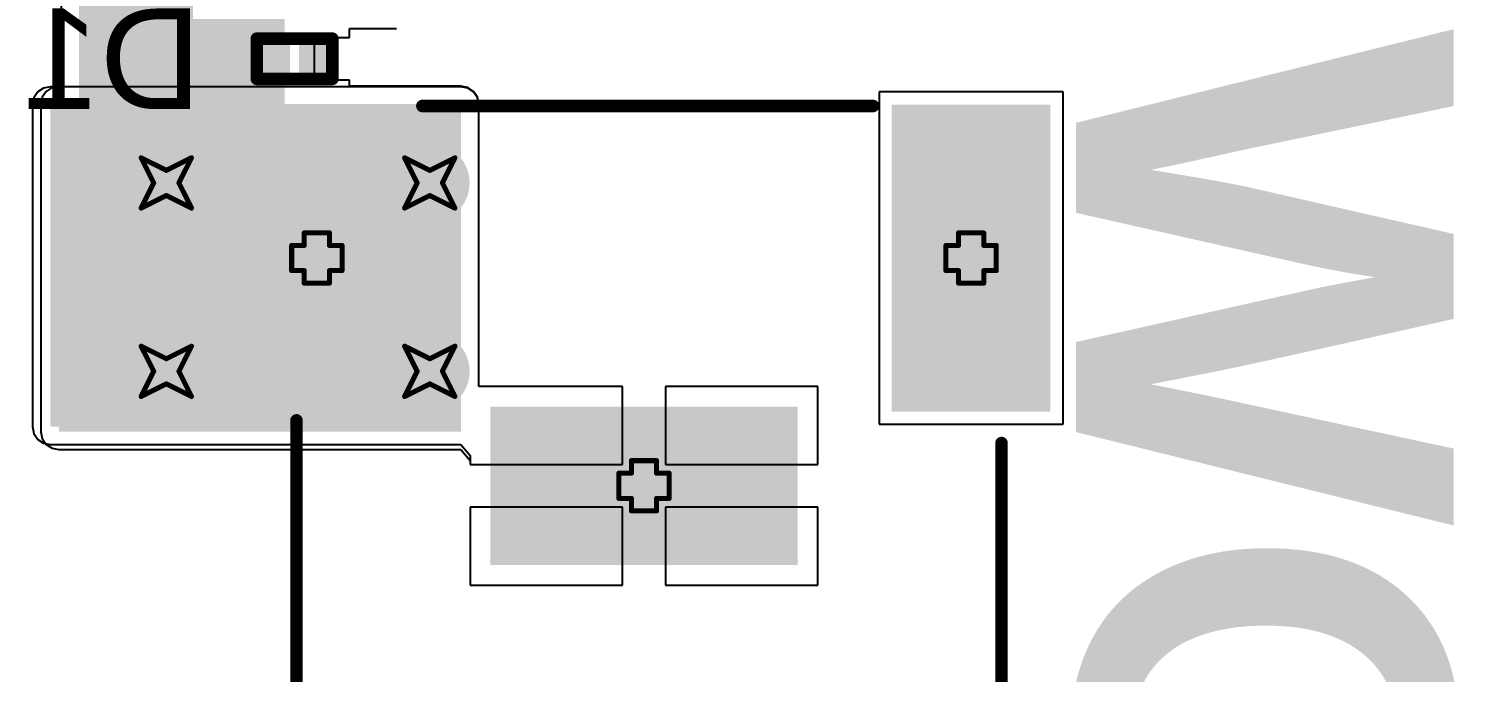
# Model space of a CAD drawing. Header units: inches. Extents: x -0.4 to 12.9, y -0.9 to 6.
# Drawn here: x 0.601 to 1.17, y -0.245 to 0.011 of the extents above; entities that cross this region are included whole.
import ezdxf

# ---------------------------------------------------------------- set-up
doc = ezdxf.new("R2010")
doc.units = ezdxf.units.IN
doc.header["$MEASUREMENT"] = 0
for name, color, linetype in [('Bottom Layer', 5, 'Continuous'), ('Bottom Overlay', 54, 'Continuous'), ('Bottom Paste', 16, 'Continuous'), ('Bottom Solder', 6, 'Continuous'), ('Drill Drawing', 1, 'Continuous'), ('Multi-Layer', 9, 'Continuous'), ('Pad Holes', 156, 'Continuous'), ('Top Layer', 1, 'Continuous'), ('Top Solder', 216, 'Continuous'), ('Via Holes', 16, 'Continuous')]:
    doc.layers.add(name, color=color, linetype=linetype)
doc.styles.add('Arial', font='', dxfattribs={"height": 0.2})
doc.styles.add('Arial_Bold', font='', dxfattribs={"height": 0.2})
doc.styles.get('Arial').set_extended_font_data('Arial')
doc.styles.get('Arial_Bold').set_extended_font_data('Arial', bold=True)

# ---------------------------------------------------------------- blocks, each defined once
blk = doc.blocks.new('DC_0360_2_5_B_36')
at = {"layer": 'Bottom Layer'}
for points in [[(0.0315, 0.10039), (0.0315, 0.15945), (0.14961, 0.15945), (0.14961, 0.10039)], [(-0.02953, 0.05906), (0.02953, 0.05906), (0.02953, -0.05906), (-0.02953, -0.05906)], [(0.14961, -0.10039), (0.14961, -0.15945), (0.0315, -0.15945), (0.0315, -0.10039)]]:
    blk.add_hatch(color=5, dxfattribs=at).paths.add_polyline_path(points)
at = {"layer": 'Bottom Solder'}
for points in [[(0.02953, 0.09843), (0.02953, 0.16142), (0.15157, 0.16142), (0.15157, 0.09843)], [(-0.0315, 0.06102), (0.0315, 0.06102), (0.0315, -0.06102), (-0.0315, -0.06102)], [(0.15157, -0.09843), (0.15157, -0.16142), (0.02953, -0.16142), (0.02953, -0.09843)]]:
    blk.add_hatch(color=6, dxfattribs=at).paths.add_polyline_path(points)
h = blk.add_hatch(color=6, dxfattribs=at)
edge = h.paths.add_edge_path()
edge.add_arc((-0.15748, 0), 0.00197, 0, 360)
at = {"layer": 'Multi-Layer'}
for points in [[(0.0315, 0.10039), (0.0315, 0.15945), (0.14961, 0.15945), (0.14961, 0.10039)], [(-0.02953, 0.05906), (0.02953, 0.05906), (0.02953, -0.05906), (-0.02953, -0.05906)], [(0.14961, -0.10039), (0.14961, -0.15945), (0.0315, -0.15945), (0.0315, -0.10039)]]:
    blk.add_hatch(color=9, dxfattribs=at).paths.add_polyline_path(points)
at = {"layer": 'Pad Holes'}
h = blk.add_hatch(color=7, dxfattribs=at)
edge = h.paths.add_edge_path()
edge.add_arc((0.11417, 0.12992), 0.01969, 270, 450)
edge.add_line((0.11417, 0.14961), (0.06693, 0.14961))
edge.add_arc((0.06693, 0.12992), 0.01969, 90, 270)
edge.add_line((0.06693, 0.11024), (0.11417, 0.11024))
h = blk.add_hatch(color=7, dxfattribs=at)
edge = h.paths.add_edge_path()
edge.add_arc((-0.15748, 0), 0.04134, 0, 360)
h = blk.add_hatch(color=7, dxfattribs=at)
edge = h.paths.add_edge_path()
edge.add_arc((0.11417, -0.12992), 0.01969, 270, 450)
edge.add_line((0.11417, -0.11024), (0.06693, -0.11024))
edge.add_arc((0.06693, -0.12992), 0.01969, 90, 270)
edge.add_line((0.06693, -0.14961), (0.11417, -0.14961))
at = {"layer": 'Top Layer'}
for points in [[(0.0315, 0.10039), (0.0315, 0.15945), (0.14961, 0.15945), (0.14961, 0.10039)], [(-0.02953, 0.05906), (0.02953, 0.05906), (0.02953, -0.05906), (-0.02953, -0.05906)], [(0.14961, -0.10039), (0.14961, -0.15945), (0.0315, -0.15945), (0.0315, -0.10039)]]:
    blk.add_hatch(color=1, dxfattribs=at).paths.add_polyline_path(points)
at = {"layer": 'Top Solder'}
for points in [[(0.02953, 0.09843), (0.02953, 0.16142), (0.15157, 0.16142), (0.15157, 0.09843)], [(-0.0315, 0.06102), (0.0315, 0.06102), (0.0315, -0.06102), (-0.0315, -0.06102)], [(0.15157, -0.09843), (0.15157, -0.16142), (0.02953, -0.16142), (0.02953, -0.09843)]]:
    blk.add_hatch(color=216, dxfattribs=at).paths.add_polyline_path(points)
h = blk.add_hatch(color=216, dxfattribs=at)
edge = h.paths.add_edge_path()
edge.add_arc((-0.15748, 0), 0.00197, 0, 360)
at = {"layer": 'Bottom Overlay'}
for points in [[(-0.317, 0.138, 0.005, 0.005, 0), (-0.317, -0.142, 0.005, 0.005, 0)], [(-0.317, 0.138, 0.005, 0.005, 0), (0.026, 0.138, 0.005, 0.005, 0)], [(0.151, 0.088, 0.005, 0.005, 0), (0.151, -0.091, 0.005, 0.005, 0)], [(-0.317, -0.142, 0.005, 0.005, 0), (0.017, -0.142, 0.005, 0.005, 0)]]:
    blk.add_lwpolyline(points, format="xyseb", dxfattribs=at)
for points in [[(-0.31825, 0.138, 0.0025, 0.0025, 1), (-0.31575, 0.138, 0.0025, 0.0025, 1)], [(-0.31825, 0.138, 0.0025, 0.0025, 1), (-0.31575, 0.138, 0.0025, 0.0025, 1)], [(0.02475, 0.138, 0.0025, 0.0025, 1), (0.02725, 0.138, 0.0025, 0.0025, 1)], [(0.14975, 0.088, 0.0025, 0.0025, 1), (0.15225, 0.088, 0.0025, 0.0025, 1)], [(0.14975, -0.091, 0.0025, 0.0025, 1), (0.15225, -0.091, 0.0025, 0.0025, 1)], [(-0.31825, -0.142, 0.0025, 0.0025, 1), (-0.31575, -0.142, 0.0025, 0.0025, 1)], [(-0.31825, -0.142, 0.0025, 0.0025, 1), (-0.31575, -0.142, 0.0025, 0.0025, 1)], [(0.01575, -0.142, 0.0025, 0.0025, 1), (0.01825, -0.142, 0.0025, 0.0025, 1)]]:
    blk.add_lwpolyline(points, format="xyseb", close=True, dxfattribs=at)
blk = doc.blocks.new('DSN0603_2_B_40')
at = {"layer": 'Bottom Layer'}
for points in [[(-0.01181, 0.00472), (-0.00394, 0.00472), (-0.00394, -0.00472), (-0.01181, -0.00472)], [(0.00394, 0.00472), (0.01181, 0.00472), (0.01181, -0.00472), (0.00394, -0.00472)]]:
    blk.add_hatch(color=5, dxfattribs=at).paths.add_polyline_path(points)
at = {"layer": 'Bottom Paste'}
for points in [[(-0.01181, 0.00472), (-0.00394, 0.00472), (-0.00394, -0.00472), (-0.01181, -0.00472)], [(0.00394, 0.00472), (0.01181, 0.00472), (0.01181, -0.00472), (0.00394, -0.00472)]]:
    blk.add_hatch(color=16, dxfattribs=at).paths.add_polyline_path(points)
at = {"layer": 'Bottom Solder'}
for points in [[(-0.01398, 0.00689), (-0.00177, 0.00689), (-0.00177, -0.00689), (-0.01398, -0.00689)], [(0.00177, 0.00689), (0.01398, 0.00689), (0.01398, -0.00689), (0.00177, -0.00689)]]:
    blk.add_hatch(color=6, dxfattribs=at).paths.add_polyline_path(points)
at = {"layer": 'Bottom Overlay'}
for points in [[(-0.015, 0.008, 0.005, 0.005, 0), (-0.015, -0.008, 0.005, 0.005, 0)], [(0.015, 0.008, 0.005, 0.005, 0), (-0.015, 0.008, 0.005, 0.005, 0)], [(0.015, 0.008, 0.005, 0.005, 0), (0.015, -0.008, 0.005, 0.005, 0)], [(0.015, -0.008, 0.005, 0.005, 0), (-0.015, -0.008, 0.005, 0.005, 0)]]:
    blk.add_lwpolyline(points, format="xyseb", dxfattribs=at)
for points in [[(-0.01625, 0.008, 0.0025, 0.0025, 1), (-0.01375, 0.008, 0.0025, 0.0025, 1)], [(-0.01625, 0.008, 0.0025, 0.0025, 1), (-0.01375, 0.008, 0.0025, 0.0025, 1)], [(0.01375, 0.008, 0.0025, 0.0025, 1), (0.01625, 0.008, 0.0025, 0.0025, 1)], [(0.01375, 0.008, 0.0025, 0.0025, 1), (0.01625, 0.008, 0.0025, 0.0025, 1)], [(-0.01625, -0.008, 0.0025, 0.0025, 1), (-0.01375, -0.008, 0.0025, 0.0025, 1)], [(-0.01625, -0.008, 0.0025, 0.0025, 1), (-0.01375, -0.008, 0.0025, 0.0025, 1)], [(0.01375, -0.008, 0.0025, 0.0025, 1), (0.01625, -0.008, 0.0025, 0.0025, 1)], [(0.01375, -0.008, 0.0025, 0.0025, 1), (0.01625, -0.008, 0.0025, 0.0025, 1)]]:
    blk.add_lwpolyline(points, format="xyseb", close=True, dxfattribs=at)

msp = doc.modelspace()

# ---------------------------------------------------------------- hatches: boundary and pattern name
at = {"layer": 'Bottom Layer'}
for points in [[(0.62135, -0.12648), (0.70301, -0.12648), (0.70301, 0.13714), (0.62135, 0.13714)], [(0.61335, -0.149), (0.773, -0.149), (0.773, -0.01875), (0.61335, -0.01875)], [(0.62135, -0.12648), (0.73946, -0.12648), (0.73946, -0.04774), (0.62135, -0.04774)]]:
    msp.add_hatch(color=5, dxfattribs=at).paths.add_polyline_path(points)
h = msp.add_hatch(color=5, dxfattribs=at)
edge = h.paths.add_edge_path()
edge.add_arc((0.656, -0.05012), 0.01181, 0, 360)
h = msp.add_hatch(color=5, dxfattribs=at)
edge = h.paths.add_edge_path()
edge.add_arc((0.76064, -0.05012), 0.01181, 0, 360)
h = msp.add_hatch(color=5, dxfattribs=at)
edge = h.paths.add_edge_path()
edge.add_arc((0.656, -0.125), 0.01181, 0, 360)
h = msp.add_hatch(color=5, dxfattribs=at)
edge = h.paths.add_edge_path()
edge.add_arc((0.76064, -0.125), 0.01181, 0, 360)
at = {"layer": 'Bottom Solder'}
h = msp.add_hatch(color=6, dxfattribs=at)
edge = h.paths.add_edge_path()
edge.add_arc((0.656, -0.05012), 0.01581, 0, 360)
h = msp.add_hatch(color=6, dxfattribs=at)
edge = h.paths.add_edge_path()
edge.add_arc((0.76064, -0.05012), 0.01581, 0, 360)
h = msp.add_hatch(color=6, dxfattribs=at)
edge = h.paths.add_edge_path()
edge.add_arc((0.656, -0.125), 0.01581, 0, 360)
h = msp.add_hatch(color=6, dxfattribs=at)
edge = h.paths.add_edge_path()
edge.add_arc((0.76064, -0.125), 0.01581, 0, 360)
at = {"layer": 'Top Layer'}
msp.add_hatch(color=1, dxfattribs=at).paths.add_polyline_path([(0.61, -0.147), (0.773, -0.147), (0.773, -0.019), (0.61, -0.019)])
h = msp.add_hatch(color=1, dxfattribs=at)
edge = h.paths.add_edge_path()
edge.add_arc((0.656, -0.05012), 0.01181, 0, 360)
h = msp.add_hatch(color=1, dxfattribs=at)
edge = h.paths.add_edge_path()
edge.add_arc((0.76064, -0.05012), 0.01181, 0, 360)
h = msp.add_hatch(color=1, dxfattribs=at)
edge = h.paths.add_edge_path()
edge.add_arc((0.656, -0.125), 0.01181, 0, 360)
h = msp.add_hatch(color=1, dxfattribs=at)
edge = h.paths.add_edge_path()
edge.add_arc((0.76064, -0.125), 0.01181, 0, 360)
at = {"layer": 'Top Solder'}
h = msp.add_hatch(color=216, dxfattribs=at)
edge = h.paths.add_edge_path()
edge.add_arc((0.656, -0.05012), 0.01581, 0, 360)
h = msp.add_hatch(color=216, dxfattribs=at)
edge = h.paths.add_edge_path()
edge.add_arc((0.76064, -0.05012), 0.01581, 0, 360)
h = msp.add_hatch(color=216, dxfattribs=at)
edge = h.paths.add_edge_path()
edge.add_arc((0.656, -0.125), 0.01581, 0, 360)
h = msp.add_hatch(color=216, dxfattribs=at)
edge = h.paths.add_edge_path()
edge.add_arc((0.76064, -0.125), 0.01581, 0, 360)
at = {"layer": 'Via Holes'}
h = msp.add_hatch(color=7, dxfattribs=at)
edge = h.paths.add_edge_path()
edge.add_arc((0.656, -0.05012), 0.00591, 0, 360)
h = msp.add_hatch(color=7, dxfattribs=at)
edge = h.paths.add_edge_path()
edge.add_arc((0.76064, -0.05012), 0.00591, 0, 360)
h = msp.add_hatch(color=7, dxfattribs=at)
edge = h.paths.add_edge_path()
edge.add_arc((0.656, -0.125), 0.00591, 0, 360)
h = msp.add_hatch(color=7, dxfattribs=at)
edge = h.paths.add_edge_path()
edge.add_arc((0.76064, -0.125), 0.00591, 0, 360)

# ---------------------------------------------------------------- linework, layer by layer
at = {"layer": 'Bottom Layer'}
for p, q in [((0.61421, 0.08125), (0.61421, -0.01161)), ((0.71482, -0.00925), (0.71482, 0.00775)), ((0.71482, 0.00775), (0.72876, 0.00775)), ((0.72876, 0.00911), (0.72876, 0.01125)), ((0.72876, 0.01125), (0.73232, 0.01125)), ((0.72876, 0.00775), (0.72876, 0.00911)), ((0.73232, 0.01125), (0.74745, 0.01125)), ((0.72876, -0.00925), (0.71482, -0.00925)), ((0.72876, -0.01161), (0.72876, -0.00925)), ((0.60675, -0.01602), (0.60621, -0.01875)), ((0.6083, -0.0137), (0.60675, -0.01602)), ((0.61062, -0.01215), (0.6083, -0.0137)), ((0.61335, -0.01161), (0.61062, -0.01215)), ((0.61421, -0.01161), (0.61335, -0.01161)), ((0.773, -0.01161), (0.72876, -0.01161)), ((0.77573, -0.01215), (0.773, -0.01161)), ((0.77805, -0.0137), (0.77573, -0.01215)), ((0.77959, -0.01602), (0.77805, -0.0137)), ((0.78014, -0.01875), (0.77959, -0.01602)), ((1.01215, -0.01391), (0.93909, -0.01391)), ((0.93909, -0.01391), (0.93909, -0.14602)), ((1.01215, -0.14602), (1.01215, -0.01391)), ((0.60621, -0.01875), (0.60621, -0.149)), ((0.78014, -0.13099), (0.78014, -0.01875)), ((0.8372, -0.13099), (0.78014, -0.13099)), ((0.8372, -0.16202), (0.8372, -0.13099)), ((0.91476, -0.13099), (0.8542, -0.13099)), ((0.8542, -0.13099), (0.8542, -0.16202)), ((0.91476, -0.16202), (0.91476, -0.13099)), ((0.93909, -0.14602), (1.01215, -0.14602)), ((0.60621, -0.149), (0.60675, -0.15173)), ((0.60675, -0.15173), (0.6083, -0.15405)), ((0.6083, -0.15405), (0.61062, -0.15559)), ((0.61062, -0.15559), (0.61335, -0.15614)), ((0.61335, -0.15614), (0.773, -0.15614)), ((0.773, -0.15614), (0.77665, -0.16051)), ((0.77665, -0.16051), (0.77665, -0.16202)), ((0.77665, -0.16202), (0.8372, -0.16202)), ((0.8542, -0.16202), (0.91476, -0.16202)), ((0.8372, -0.17902), (0.77665, -0.17902)), ((0.77665, -0.17902), (0.77665, -0.21005)), ((0.8372, -0.21005), (0.8372, -0.17902)), ((0.91476, -0.17902), (0.8542, -0.17902)), ((0.8542, -0.17902), (0.8542, -0.21005)), ((0.91476, -0.21005), (0.91476, -0.17902)), ((0.77665, -0.21005), (0.8372, -0.21005)), ((0.8542, -0.21005), (0.91476, -0.21005))]:
    msp.add_line(p, q, dxfattribs=at)
at = {"layer": 'Drill Drawing'}
for points in [[(0.646, -0.04012, 0.002, 0.002, 0), (0.656, -0.04512, 0.002, 0.002, 0)], [(0.646, -0.04012, 0.002, 0.002, 0), (0.651, -0.05012, 0.002, 0.002, 0)], [(0.656, -0.04512, 0.002, 0.002, 0), (0.666, -0.04012, 0.002, 0.002, 0)], [(0.661, -0.05012, 0.002, 0.002, 0), (0.666, -0.04012, 0.002, 0.002, 0)], [(0.75064, -0.04012, 0.002, 0.002, 0), (0.76064, -0.04512, 0.002, 0.002, 0)], [(0.75064, -0.04012, 0.002, 0.002, 0), (0.75564, -0.05012, 0.002, 0.002, 0)], [(0.76064, -0.04512, 0.002, 0.002, 0), (0.77064, -0.04012, 0.002, 0.002, 0)], [(0.76564, -0.05012, 0.002, 0.002, 0), (0.77064, -0.04012, 0.002, 0.002, 0)], [(0.646, -0.06012, 0.002, 0.002, 0), (0.651, -0.05012, 0.002, 0.002, 0)], [(0.661, -0.05012, 0.002, 0.002, 0), (0.666, -0.06012, 0.002, 0.002, 0)], [(0.75064, -0.06012, 0.002, 0.002, 0), (0.75564, -0.05012, 0.002, 0.002, 0)], [(0.76564, -0.05012, 0.002, 0.002, 0), (0.77064, -0.06012, 0.002, 0.002, 0)], [(0.646, -0.06012, 0.002, 0.002, 0), (0.656, -0.05512, 0.002, 0.002, 0)], [(0.656, -0.05512, 0.002, 0.002, 0), (0.666, -0.06012, 0.002, 0.002, 0)], [(0.75064, -0.06012, 0.002, 0.002, 0), (0.76064, -0.05512, 0.002, 0.002, 0)], [(0.76064, -0.05512, 0.002, 0.002, 0), (0.77064, -0.06012, 0.002, 0.002, 0)], [(0.71078, -0.07497, 0.002, 0.002, 0), (0.71078, -0.06997, 0.002, 0.002, 0)], [(0.71078, -0.06997, 0.002, 0.002, 0), (0.72078, -0.06997, 0.002, 0.002, 0)], [(0.72078, -0.07497, 0.002, 0.002, 0), (0.72078, -0.06997, 0.002, 0.002, 0)], [(0.97062, -0.07497, 0.002, 0.002, 0), (0.97062, -0.06997, 0.002, 0.002, 0)], [(0.97062, -0.06997, 0.002, 0.002, 0), (0.98062, -0.06997, 0.002, 0.002, 0)], [(0.98062, -0.07497, 0.002, 0.002, 0), (0.98062, -0.06997, 0.002, 0.002, 0)], [(0.70578, -0.08497, 0.002, 0.002, 0), (0.70578, -0.07497, 0.002, 0.002, 0)], [(0.70578, -0.07497, 0.002, 0.002, 0), (0.71078, -0.07497, 0.002, 0.002, 0)], [(0.72078, -0.07497, 0.002, 0.002, 0), (0.72578, -0.07497, 0.002, 0.002, 0)], [(0.72578, -0.08497, 0.002, 0.002, 0), (0.72578, -0.07497, 0.002, 0.002, 0)], [(0.96562, -0.08497, 0.002, 0.002, 0), (0.96562, -0.07497, 0.002, 0.002, 0)], [(0.96562, -0.07497, 0.002, 0.002, 0), (0.97062, -0.07497, 0.002, 0.002, 0)], [(0.98062, -0.07497, 0.002, 0.002, 0), (0.98562, -0.07497, 0.002, 0.002, 0)], [(0.98562, -0.08497, 0.002, 0.002, 0), (0.98562, -0.07497, 0.002, 0.002, 0)], [(0.70578, -0.08497, 0.002, 0.002, 0), (0.71078, -0.08497, 0.002, 0.002, 0)], [(0.71078, -0.08997, 0.002, 0.002, 0), (0.71078, -0.08497, 0.002, 0.002, 0)], [(0.72078, -0.08497, 0.002, 0.002, 0), (0.72578, -0.08497, 0.002, 0.002, 0)], [(0.72078, -0.08997, 0.002, 0.002, 0), (0.72078, -0.08497, 0.002, 0.002, 0)], [(0.96562, -0.08497, 0.002, 0.002, 0), (0.97062, -0.08497, 0.002, 0.002, 0)], [(0.97062, -0.08997, 0.002, 0.002, 0), (0.97062, -0.08497, 0.002, 0.002, 0)], [(0.98062, -0.08497, 0.002, 0.002, 0), (0.98562, -0.08497, 0.002, 0.002, 0)], [(0.98062, -0.08997, 0.002, 0.002, 0), (0.98062, -0.08497, 0.002, 0.002, 0)], [(0.71078, -0.08997, 0.002, 0.002, 0), (0.72078, -0.08997, 0.002, 0.002, 0)], [(0.97062, -0.08997, 0.002, 0.002, 0), (0.98062, -0.08997, 0.002, 0.002, 0)], [(0.646, -0.115, 0.002, 0.002, 0), (0.656, -0.12, 0.002, 0.002, 0)], [(0.646, -0.115, 0.002, 0.002, 0), (0.651, -0.125, 0.002, 0.002, 0)], [(0.656, -0.12, 0.002, 0.002, 0), (0.666, -0.115, 0.002, 0.002, 0)], [(0.661, -0.125, 0.002, 0.002, 0), (0.666, -0.115, 0.002, 0.002, 0)], [(0.75064, -0.115, 0.002, 0.002, 0), (0.76064, -0.12, 0.002, 0.002, 0)], [(0.75064, -0.115, 0.002, 0.002, 0), (0.75564, -0.125, 0.002, 0.002, 0)], [(0.76064, -0.12, 0.002, 0.002, 0), (0.77064, -0.115, 0.002, 0.002, 0)], [(0.76564, -0.125, 0.002, 0.002, 0), (0.77064, -0.115, 0.002, 0.002, 0)], [(0.646, -0.135, 0.002, 0.002, 0), (0.651, -0.125, 0.002, 0.002, 0)], [(0.661, -0.125, 0.002, 0.002, 0), (0.666, -0.135, 0.002, 0.002, 0)], [(0.75064, -0.135, 0.002, 0.002, 0), (0.75564, -0.125, 0.002, 0.002, 0)], [(0.76564, -0.125, 0.002, 0.002, 0), (0.77064, -0.135, 0.002, 0.002, 0)], [(0.646, -0.135, 0.002, 0.002, 0), (0.656, -0.13, 0.002, 0.002, 0)], [(0.656, -0.13, 0.002, 0.002, 0), (0.666, -0.135, 0.002, 0.002, 0)], [(0.75064, -0.135, 0.002, 0.002, 0), (0.76064, -0.13, 0.002, 0.002, 0)], [(0.76064, -0.13, 0.002, 0.002, 0), (0.77064, -0.135, 0.002, 0.002, 0)], [(0.8357, -0.17552, 0.002, 0.002, 0), (0.8357, -0.16552, 0.002, 0.002, 0)], [(0.8357, -0.16552, 0.002, 0.002, 0), (0.8407, -0.16552, 0.002, 0.002, 0)], [(0.8407, -0.16552, 0.002, 0.002, 0), (0.8407, -0.16052, 0.002, 0.002, 0)], [(0.8407, -0.16052, 0.002, 0.002, 0), (0.8507, -0.16052, 0.002, 0.002, 0)], [(0.8507, -0.16552, 0.002, 0.002, 0), (0.8507, -0.16052, 0.002, 0.002, 0)], [(0.8507, -0.16552, 0.002, 0.002, 0), (0.8557, -0.16552, 0.002, 0.002, 0)], [(0.8557, -0.17552, 0.002, 0.002, 0), (0.8557, -0.16552, 0.002, 0.002, 0)], [(0.8357, -0.17552, 0.002, 0.002, 0), (0.8407, -0.17552, 0.002, 0.002, 0)], [(0.8407, -0.18052, 0.002, 0.002, 0), (0.8407, -0.17552, 0.002, 0.002, 0)], [(0.8507, -0.17552, 0.002, 0.002, 0), (0.8557, -0.17552, 0.002, 0.002, 0)], [(0.8507, -0.18052, 0.002, 0.002, 0), (0.8507, -0.17552, 0.002, 0.002, 0)], [(0.8407, -0.18052, 0.002, 0.002, 0), (0.8507, -0.18052, 0.002, 0.002, 0)]]:
    msp.add_lwpolyline(points, format="xyseb", dxfattribs=at)
for points in [[(0.6455, -0.04012, 0.001, 0.001, 1), (0.6465, -0.04012, 0.001, 0.001, 1)], [(0.6455, -0.04012, 0.001, 0.001, 1), (0.6465, -0.04012, 0.001, 0.001, 1)], [(0.6655, -0.04012, 0.001, 0.001, 1), (0.6665, -0.04012, 0.001, 0.001, 1)], [(0.6655, -0.04012, 0.001, 0.001, 1), (0.6665, -0.04012, 0.001, 0.001, 1)], [(0.75014, -0.04012, 0.001, 0.001, 1), (0.75114, -0.04012, 0.001, 0.001, 1)], [(0.75014, -0.04012, 0.001, 0.001, 1), (0.75114, -0.04012, 0.001, 0.001, 1)], [(0.77014, -0.04012, 0.001, 0.001, 1), (0.77114, -0.04012, 0.001, 0.001, 1)], [(0.77014, -0.04012, 0.001, 0.001, 1), (0.77114, -0.04012, 0.001, 0.001, 1)], [(0.6555, -0.04512, 0.001, 0.001, 1), (0.6565, -0.04512, 0.001, 0.001, 1)], [(0.6555, -0.04512, 0.001, 0.001, 1), (0.6565, -0.04512, 0.001, 0.001, 1)], [(0.76014, -0.04512, 0.001, 0.001, 1), (0.76114, -0.04512, 0.001, 0.001, 1)], [(0.76014, -0.04512, 0.001, 0.001, 1), (0.76114, -0.04512, 0.001, 0.001, 1)], [(0.6505, -0.05012, 0.001, 0.001, 1), (0.6515, -0.05012, 0.001, 0.001, 1)], [(0.6505, -0.05012, 0.001, 0.001, 1), (0.6515, -0.05012, 0.001, 0.001, 1)], [(0.6605, -0.05012, 0.001, 0.001, 1), (0.6615, -0.05012, 0.001, 0.001, 1)], [(0.6605, -0.05012, 0.001, 0.001, 1), (0.6615, -0.05012, 0.001, 0.001, 1)], [(0.75514, -0.05012, 0.001, 0.001, 1), (0.75614, -0.05012, 0.001, 0.001, 1)], [(0.75514, -0.05012, 0.001, 0.001, 1), (0.75614, -0.05012, 0.001, 0.001, 1)], [(0.76514, -0.05012, 0.001, 0.001, 1), (0.76614, -0.05012, 0.001, 0.001, 1)], [(0.76514, -0.05012, 0.001, 0.001, 1), (0.76614, -0.05012, 0.001, 0.001, 1)], [(0.6555, -0.05512, 0.001, 0.001, 1), (0.6565, -0.05512, 0.001, 0.001, 1)], [(0.6555, -0.05512, 0.001, 0.001, 1), (0.6565, -0.05512, 0.001, 0.001, 1)], [(0.76014, -0.05512, 0.001, 0.001, 1), (0.76114, -0.05512, 0.001, 0.001, 1)], [(0.76014, -0.05512, 0.001, 0.001, 1), (0.76114, -0.05512, 0.001, 0.001, 1)], [(0.6455, -0.06012, 0.001, 0.001, 1), (0.6465, -0.06012, 0.001, 0.001, 1)], [(0.6455, -0.06012, 0.001, 0.001, 1), (0.6465, -0.06012, 0.001, 0.001, 1)], [(0.6655, -0.06012, 0.001, 0.001, 1), (0.6665, -0.06012, 0.001, 0.001, 1)], [(0.6655, -0.06012, 0.001, 0.001, 1), (0.6665, -0.06012, 0.001, 0.001, 1)], [(0.75014, -0.06012, 0.001, 0.001, 1), (0.75114, -0.06012, 0.001, 0.001, 1)], [(0.75014, -0.06012, 0.001, 0.001, 1), (0.75114, -0.06012, 0.001, 0.001, 1)], [(0.77014, -0.06012, 0.001, 0.001, 1), (0.77114, -0.06012, 0.001, 0.001, 1)], [(0.77014, -0.06012, 0.001, 0.001, 1), (0.77114, -0.06012, 0.001, 0.001, 1)], [(0.71028, -0.06997, 0.001, 0.001, 1), (0.71128, -0.06997, 0.001, 0.001, 1)], [(0.71028, -0.06997, 0.001, 0.001, 1), (0.71128, -0.06997, 0.001, 0.001, 1)], [(0.72028, -0.06997, 0.001, 0.001, 1), (0.72128, -0.06997, 0.001, 0.001, 1)], [(0.72028, -0.06997, 0.001, 0.001, 1), (0.72128, -0.06997, 0.001, 0.001, 1)], [(0.97012, -0.06997, 0.001, 0.001, 1), (0.97112, -0.06997, 0.001, 0.001, 1)], [(0.97012, -0.06997, 0.001, 0.001, 1), (0.97112, -0.06997, 0.001, 0.001, 1)], [(0.98012, -0.06997, 0.001, 0.001, 1), (0.98112, -0.06997, 0.001, 0.001, 1)], [(0.98012, -0.06997, 0.001, 0.001, 1), (0.98112, -0.06997, 0.001, 0.001, 1)], [(0.70528, -0.07497, 0.001, 0.001, 1), (0.70628, -0.07497, 0.001, 0.001, 1)], [(0.70528, -0.07497, 0.001, 0.001, 1), (0.70628, -0.07497, 0.001, 0.001, 1)], [(0.71028, -0.07497, 0.001, 0.001, 1), (0.71128, -0.07497, 0.001, 0.001, 1)], [(0.71028, -0.07497, 0.001, 0.001, 1), (0.71128, -0.07497, 0.001, 0.001, 1)], [(0.72028, -0.07497, 0.001, 0.001, 1), (0.72128, -0.07497, 0.001, 0.001, 1)], [(0.72028, -0.07497, 0.001, 0.001, 1), (0.72128, -0.07497, 0.001, 0.001, 1)], [(0.72528, -0.07497, 0.001, 0.001, 1), (0.72628, -0.07497, 0.001, 0.001, 1)], [(0.72528, -0.07497, 0.001, 0.001, 1), (0.72628, -0.07497, 0.001, 0.001, 1)], [(0.96512, -0.07497, 0.001, 0.001, 1), (0.96612, -0.07497, 0.001, 0.001, 1)], [(0.96512, -0.07497, 0.001, 0.001, 1), (0.96612, -0.07497, 0.001, 0.001, 1)], [(0.97012, -0.07497, 0.001, 0.001, 1), (0.97112, -0.07497, 0.001, 0.001, 1)], [(0.97012, -0.07497, 0.001, 0.001, 1), (0.97112, -0.07497, 0.001, 0.001, 1)], [(0.98012, -0.07497, 0.001, 0.001, 1), (0.98112, -0.07497, 0.001, 0.001, 1)], [(0.98012, -0.07497, 0.001, 0.001, 1), (0.98112, -0.07497, 0.001, 0.001, 1)], [(0.98512, -0.07497, 0.001, 0.001, 1), (0.98612, -0.07497, 0.001, 0.001, 1)], [(0.98512, -0.07497, 0.001, 0.001, 1), (0.98612, -0.07497, 0.001, 0.001, 1)], [(0.70528, -0.08497, 0.001, 0.001, 1), (0.70628, -0.08497, 0.001, 0.001, 1)], [(0.70528, -0.08497, 0.001, 0.001, 1), (0.70628, -0.08497, 0.001, 0.001, 1)], [(0.71028, -0.08497, 0.001, 0.001, 1), (0.71128, -0.08497, 0.001, 0.001, 1)], [(0.71028, -0.08497, 0.001, 0.001, 1), (0.71128, -0.08497, 0.001, 0.001, 1)], [(0.72028, -0.08497, 0.001, 0.001, 1), (0.72128, -0.08497, 0.001, 0.001, 1)], [(0.72028, -0.08497, 0.001, 0.001, 1), (0.72128, -0.08497, 0.001, 0.001, 1)], [(0.72528, -0.08497, 0.001, 0.001, 1), (0.72628, -0.08497, 0.001, 0.001, 1)], [(0.72528, -0.08497, 0.001, 0.001, 1), (0.72628, -0.08497, 0.001, 0.001, 1)], [(0.96512, -0.08497, 0.001, 0.001, 1), (0.96612, -0.08497, 0.001, 0.001, 1)], [(0.96512, -0.08497, 0.001, 0.001, 1), (0.96612, -0.08497, 0.001, 0.001, 1)], [(0.97012, -0.08497, 0.001, 0.001, 1), (0.97112, -0.08497, 0.001, 0.001, 1)], [(0.97012, -0.08497, 0.001, 0.001, 1), (0.97112, -0.08497, 0.001, 0.001, 1)], [(0.98012, -0.08497, 0.001, 0.001, 1), (0.98112, -0.08497, 0.001, 0.001, 1)], [(0.98012, -0.08497, 0.001, 0.001, 1), (0.98112, -0.08497, 0.001, 0.001, 1)], [(0.98512, -0.08497, 0.001, 0.001, 1), (0.98612, -0.08497, 0.001, 0.001, 1)], [(0.98512, -0.08497, 0.001, 0.001, 1), (0.98612, -0.08497, 0.001, 0.001, 1)], [(0.71028, -0.08997, 0.001, 0.001, 1), (0.71128, -0.08997, 0.001, 0.001, 1)], [(0.71028, -0.08997, 0.001, 0.001, 1), (0.71128, -0.08997, 0.001, 0.001, 1)], [(0.72028, -0.08997, 0.001, 0.001, 1), (0.72128, -0.08997, 0.001, 0.001, 1)], [(0.72028, -0.08997, 0.001, 0.001, 1), (0.72128, -0.08997, 0.001, 0.001, 1)], [(0.97012, -0.08997, 0.001, 0.001, 1), (0.97112, -0.08997, 0.001, 0.001, 1)], [(0.97012, -0.08997, 0.001, 0.001, 1), (0.97112, -0.08997, 0.001, 0.001, 1)], [(0.98012, -0.08997, 0.001, 0.001, 1), (0.98112, -0.08997, 0.001, 0.001, 1)], [(0.98012, -0.08997, 0.001, 0.001, 1), (0.98112, -0.08997, 0.001, 0.001, 1)], [(0.6455, -0.115, 0.001, 0.001, 1), (0.6465, -0.115, 0.001, 0.001, 1)], [(0.6455, -0.115, 0.001, 0.001, 1), (0.6465, -0.115, 0.001, 0.001, 1)], [(0.6555, -0.12, 0.001, 0.001, 1), (0.6565, -0.12, 0.001, 0.001, 1)], [(0.6555, -0.12, 0.001, 0.001, 1), (0.6565, -0.12, 0.001, 0.001, 1)], [(0.6655, -0.115, 0.001, 0.001, 1), (0.6665, -0.115, 0.001, 0.001, 1)], [(0.6655, -0.115, 0.001, 0.001, 1), (0.6665, -0.115, 0.001, 0.001, 1)], [(0.75014, -0.115, 0.001, 0.001, 1), (0.75114, -0.115, 0.001, 0.001, 1)], [(0.75014, -0.115, 0.001, 0.001, 1), (0.75114, -0.115, 0.001, 0.001, 1)], [(0.76014, -0.12, 0.001, 0.001, 1), (0.76114, -0.12, 0.001, 0.001, 1)], [(0.76014, -0.12, 0.001, 0.001, 1), (0.76114, -0.12, 0.001, 0.001, 1)], [(0.77014, -0.115, 0.001, 0.001, 1), (0.77114, -0.115, 0.001, 0.001, 1)], [(0.77014, -0.115, 0.001, 0.001, 1), (0.77114, -0.115, 0.001, 0.001, 1)], [(0.6505, -0.125, 0.001, 0.001, 1), (0.6515, -0.125, 0.001, 0.001, 1)], [(0.6505, -0.125, 0.001, 0.001, 1), (0.6515, -0.125, 0.001, 0.001, 1)], [(0.6605, -0.125, 0.001, 0.001, 1), (0.6615, -0.125, 0.001, 0.001, 1)], [(0.6605, -0.125, 0.001, 0.001, 1), (0.6615, -0.125, 0.001, 0.001, 1)], [(0.75514, -0.125, 0.001, 0.001, 1), (0.75614, -0.125, 0.001, 0.001, 1)], [(0.75514, -0.125, 0.001, 0.001, 1), (0.75614, -0.125, 0.001, 0.001, 1)], [(0.76514, -0.125, 0.001, 0.001, 1), (0.76614, -0.125, 0.001, 0.001, 1)], [(0.76514, -0.125, 0.001, 0.001, 1), (0.76614, -0.125, 0.001, 0.001, 1)], [(0.6555, -0.13, 0.001, 0.001, 1), (0.6565, -0.13, 0.001, 0.001, 1)], [(0.6555, -0.13, 0.001, 0.001, 1), (0.6565, -0.13, 0.001, 0.001, 1)], [(0.76014, -0.13, 0.001, 0.001, 1), (0.76114, -0.13, 0.001, 0.001, 1)], [(0.76014, -0.13, 0.001, 0.001, 1), (0.76114, -0.13, 0.001, 0.001, 1)], [(0.6455, -0.135, 0.001, 0.001, 1), (0.6465, -0.135, 0.001, 0.001, 1)], [(0.6455, -0.135, 0.001, 0.001, 1), (0.6465, -0.135, 0.001, 0.001, 1)], [(0.6655, -0.135, 0.001, 0.001, 1), (0.6665, -0.135, 0.001, 0.001, 1)], [(0.6655, -0.135, 0.001, 0.001, 1), (0.6665, -0.135, 0.001, 0.001, 1)], [(0.75014, -0.135, 0.001, 0.001, 1), (0.75114, -0.135, 0.001, 0.001, 1)], [(0.75014, -0.135, 0.001, 0.001, 1), (0.75114, -0.135, 0.001, 0.001, 1)], [(0.77014, -0.135, 0.001, 0.001, 1), (0.77114, -0.135, 0.001, 0.001, 1)], [(0.77014, -0.135, 0.001, 0.001, 1), (0.77114, -0.135, 0.001, 0.001, 1)], [(0.8352, -0.16552, 0.001, 0.001, 1), (0.8362, -0.16552, 0.001, 0.001, 1)], [(0.8352, -0.16552, 0.001, 0.001, 1), (0.8362, -0.16552, 0.001, 0.001, 1)], [(0.8402, -0.16052, 0.001, 0.001, 1), (0.8412, -0.16052, 0.001, 0.001, 1)], [(0.8402, -0.16052, 0.001, 0.001, 1), (0.8412, -0.16052, 0.001, 0.001, 1)], [(0.8402, -0.16552, 0.001, 0.001, 1), (0.8412, -0.16552, 0.001, 0.001, 1)], [(0.8402, -0.16552, 0.001, 0.001, 1), (0.8412, -0.16552, 0.001, 0.001, 1)], [(0.8502, -0.16052, 0.001, 0.001, 1), (0.8512, -0.16052, 0.001, 0.001, 1)], [(0.8502, -0.16052, 0.001, 0.001, 1), (0.8512, -0.16052, 0.001, 0.001, 1)], [(0.8502, -0.16552, 0.001, 0.001, 1), (0.8512, -0.16552, 0.001, 0.001, 1)], [(0.8502, -0.16552, 0.001, 0.001, 1), (0.8512, -0.16552, 0.001, 0.001, 1)], [(0.8552, -0.16552, 0.001, 0.001, 1), (0.8562, -0.16552, 0.001, 0.001, 1)], [(0.8552, -0.16552, 0.001, 0.001, 1), (0.8562, -0.16552, 0.001, 0.001, 1)], [(0.8352, -0.17552, 0.001, 0.001, 1), (0.8362, -0.17552, 0.001, 0.001, 1)], [(0.8352, -0.17552, 0.001, 0.001, 1), (0.8362, -0.17552, 0.001, 0.001, 1)], [(0.8402, -0.17552, 0.001, 0.001, 1), (0.8412, -0.17552, 0.001, 0.001, 1)], [(0.8402, -0.17552, 0.001, 0.001, 1), (0.8412, -0.17552, 0.001, 0.001, 1)], [(0.8502, -0.17552, 0.001, 0.001, 1), (0.8512, -0.17552, 0.001, 0.001, 1)], [(0.8502, -0.17552, 0.001, 0.001, 1), (0.8512, -0.17552, 0.001, 0.001, 1)], [(0.8552, -0.17552, 0.001, 0.001, 1), (0.8562, -0.17552, 0.001, 0.001, 1)], [(0.8552, -0.17552, 0.001, 0.001, 1), (0.8562, -0.17552, 0.001, 0.001, 1)], [(0.8402, -0.18052, 0.001, 0.001, 1), (0.8412, -0.18052, 0.001, 0.001, 1)], [(0.8402, -0.18052, 0.001, 0.001, 1), (0.8412, -0.18052, 0.001, 0.001, 1)], [(0.8502, -0.18052, 0.001, 0.001, 1), (0.8512, -0.18052, 0.001, 0.001, 1)], [(0.8502, -0.18052, 0.001, 0.001, 1), (0.8512, -0.18052, 0.001, 0.001, 1)]]:
    msp.add_lwpolyline(points, format="xyseb", close=True, dxfattribs=at)
at = {"layer": 'Top Layer'}
for p, q in [((0.60341, -0.01627), (0.60286, -0.019)), ((0.60495, -0.01395), (0.60341, -0.01627)), ((0.60727, -0.01241), (0.60495, -0.01395)), ((0.61, -0.01186), (0.60727, -0.01241)), ((0.773, -0.01186), (0.61, -0.01186)), ((0.77573, -0.01241), (0.773, -0.01186)), ((0.77805, -0.01395), (0.77573, -0.01241)), ((0.77959, -0.01627), (0.77805, -0.01395)), ((0.78014, -0.019), (0.77959, -0.01627)), ((1.01215, -0.01391), (0.93909, -0.01391)), ((0.93909, -0.01391), (0.93909, -0.14602)), ((1.01215, -0.14602), (1.01215, -0.01391)), ((0.60286, -0.019), (0.60286, -0.147)), ((0.78014, -0.13099), (0.78014, -0.019)), ((0.8372, -0.13099), (0.78014, -0.13099)), ((0.8372, -0.16202), (0.8372, -0.13099)), ((0.91476, -0.13099), (0.8542, -0.13099)), ((0.8542, -0.13099), (0.8542, -0.16202)), ((0.91476, -0.16202), (0.91476, -0.13099)), ((0.60286, -0.147), (0.60341, -0.14973)), ((0.93909, -0.14602), (1.01215, -0.14602)), ((0.60341, -0.14973), (0.60495, -0.15205)), ((0.60495, -0.15205), (0.60727, -0.15359)), ((0.60727, -0.15359), (0.61, -0.15414)), ((0.61, -0.15414), (0.773, -0.15414)), ((0.773, -0.15414), (0.77665, -0.15851)), ((0.77665, -0.15851), (0.77665, -0.16202)), ((0.77665, -0.16202), (0.8372, -0.16202)), ((0.8542, -0.16202), (0.91476, -0.16202)), ((0.8372, -0.17902), (0.77665, -0.17902)), ((0.77665, -0.17902), (0.77665, -0.21005)), ((0.8372, -0.21005), (0.8372, -0.17902)), ((0.91476, -0.17902), (0.8542, -0.17902)), ((0.8542, -0.17902), (0.8542, -0.21005)), ((0.91476, -0.21005), (0.91476, -0.17902)), ((0.77665, -0.21005), (0.8372, -0.21005)), ((0.8542, -0.21005), (0.91476, -0.21005))]:
    msp.add_line(p, q, dxfattribs=at)

# ---------------------------------------------------------------- block references
for name, p, rotation in [('DSN0603_2_B_40', (0.70695, -0.00075), 180), ('DC_0360_2_5_B_36', (0.8457, -0.17052), 90)]:
    msp.add_blockref(name, p, dxfattribs=dict(rotation=rotation))

# ---------------------------------------------------------------- texts
at = {"layer": 'Bottom Overlay', "style": 'Arial_Bold', "text_generation_flag": 2}
msp.add_text('POWER', height=0.15, rotation=270, dxfattribs=at).set_placement((1.0173, -0.48924))
at = {"layer": 'Bottom Overlay', "style": 'Arial', "text_generation_flag": 2}
msp.add_text('D1', height=0.04, dxfattribs=at).set_placement((0.67001, -0.02074))

doc.saveas('drawing.dxf')
